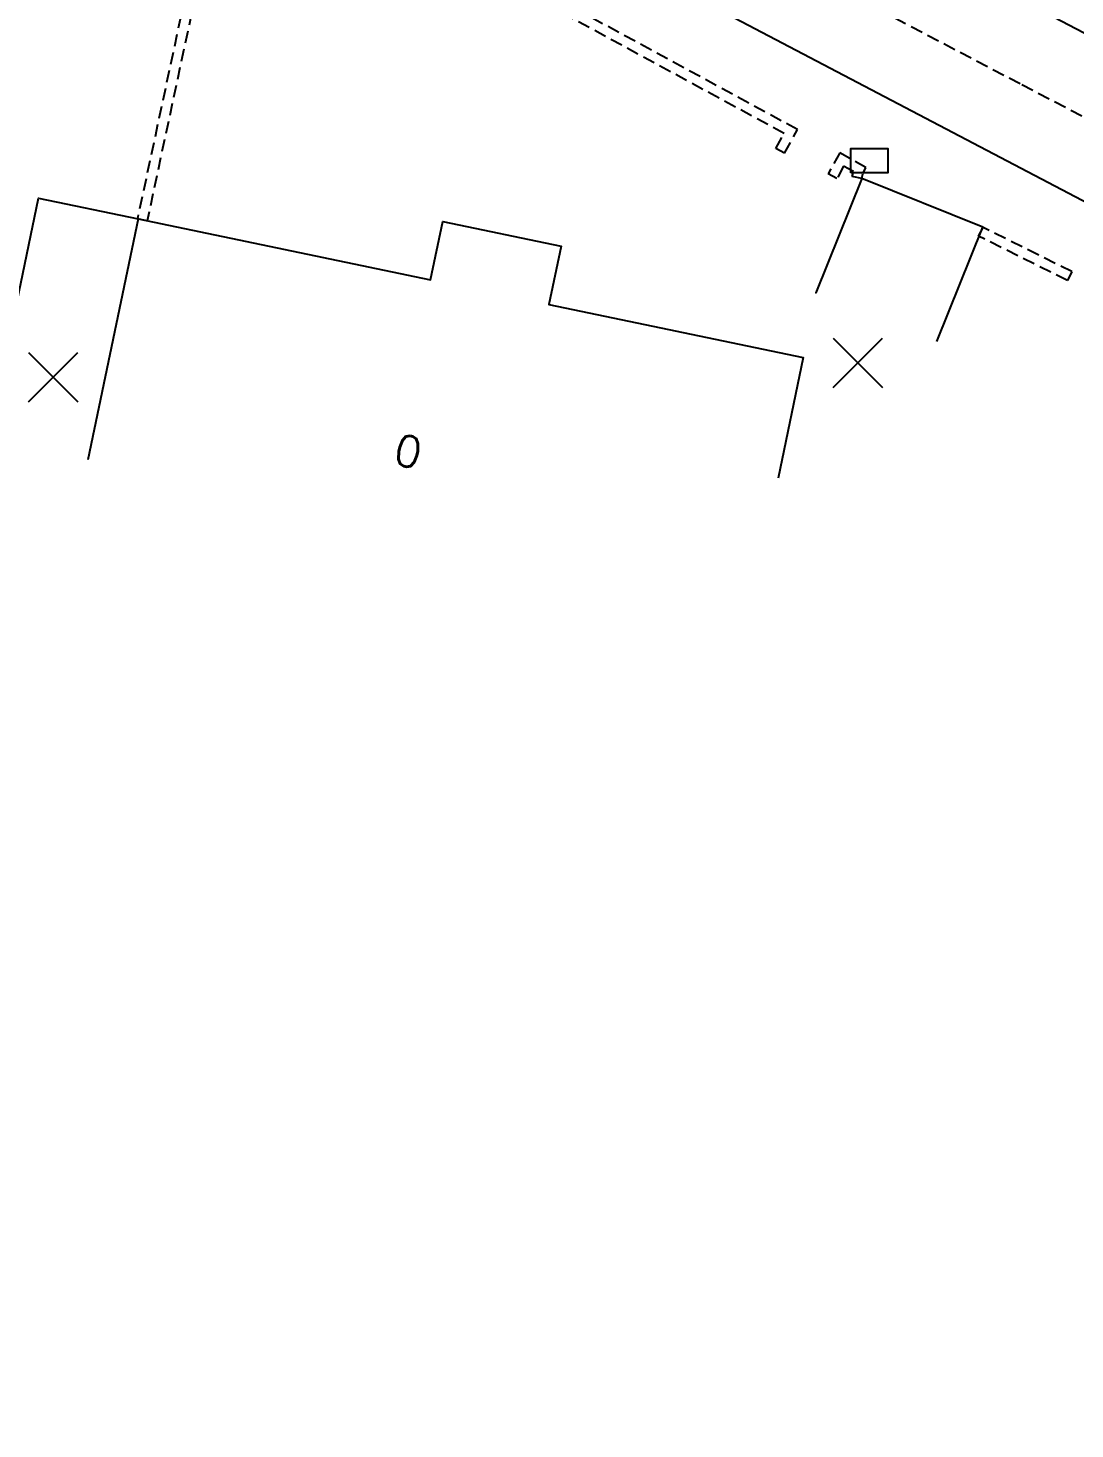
# Model space of a CAD drawing. Header units: millimetres. Extents: x 115000 to 116001, y 121999 to 123001.
# Drawn here: x 115241.7 to 115284.2, y 122222.1 to 122279 of the extents above; entities that cross this region are included whole.
import ezdxf
from ezdxf.enums import TextEntityAlignment as Align

# ---------------------------------------------------------------- set-up
doc = ezdxf.new("R2010")
doc.units = ezdxf.units.MM
doc.linetypes.add('DASHED', pattern=[0.75, 0.5, -0.25])
doc.layers.get('0').update_dxf_attribs({"linetype": 'CONTINUOUS'})
for name, color, linetype in [('W0001', 6, 'DASHED'), ('W0008', 7, 'CONTINUOUS'), ('W0100', 7, 'CONTINUOUS'), ('W0112', 1, 'DASHED'), ('W0991', 7, 'CONTINUOUS'), ('W1102', 7, 'CONTINUOUS'), ('W1471', 7, 'CONTINUOUS')]:
    doc.layers.add(name, color=color, linetype=linetype)
doc.styles.get("Standard").update_dxf_attribs({"font": 'romans.shx', "width": 0.85})

# ---------------------------------------------------------------- blocks, each defined once
blk = doc.blocks.new('T1471')
at = {"color": 0, "linetype": 'Continuous', "flags": 128}
blk.add_lwpolyline([(-0.75, -0.5), (-0.75, 0.5), (0.75, 0.5), (0.75, -0.5), (-0.75, -0.5)], dxfattribs=at)
blk = doc.blocks.new('t991o')
at = {"color": 0, "linetype": 'Continuous'}
for p, q in [((-1, 1), (1, -1)), ((-1, -1), (1, 1))]:
    blk.add_line(p, q, dxfattribs=at)

msp = doc.modelspace()

# ---------------------------------------------------------------- linework, layer by layer
at = {"layer": 'W0001'}
msp.add_lwpolyline([(115000, 122380.879), (115023.897, 122373.07), (115057.721, 122362.653), (115069.883, 122358.552), (115141.998, 122339.91), (115152.854, 122335.37), (115173.623, 122329.316), (115181.444, 122327.082), (115187.369, 122325.269), (115192.06, 122323.458), (115196.964, 122321.22), (115205.566, 122316.827), (115221.19, 122308.621), (115247.656, 122294.741), (115282.048, 122276.734), (115324.769, 122254.298), (115347.924, 122242.266), (115350.302, 122241.559), (115356.131, 122239.624)], dxfattribs=at)
at = {"layer": 'W0008'}
for points in [[(115361.649, 122267.74), (115358.735, 122258.075), (115356.021, 122249.084), (115354.978, 122246.791), (115354.12, 122246.047), (115353.154, 122245.437), (115351.744, 122244.979), (115350.59, 122244.903), (115349.566, 122245.028), (115348.242, 122245.485), (115346.337, 122246.389), (115337.677, 122250.917), (115305.147, 122268.023), (115294.706, 122273.517), (115252.921, 122295.374), (115225.673, 122309.683)], [(115237.895, 122296.434), (115249.866, 122290.195), (115265.977, 122281.766), (115293.353, 122267.394), (115322.129, 122252.281), (115345.688, 122239.89), (115348.894, 122238.252), (115350.166, 122237.487), (115351.029, 122236.726), (115351.447, 122236.013), (115351.646, 122235.302), (115351.64, 122234.708), (115351.496, 122234.217), (115351.242, 122233.382), (115349.601, 122227.837), (115346.883, 122218.919)]]:
    msp.add_lwpolyline(points, dxfattribs=at)
at = {"layer": 'W0100'}
for points in [[(115278.596, 122266.297), (115280.467, 122270.934), (115275.557, 122272.915), (115273.686, 122268.278), (115273.686, 122268.278), (115273.686, 122268.278), (115273.686, 122268.278), (115273.686, 122268.278), (115273.686, 122268.278), (115273.686, 122268.278), (115273.686, 122268.278), (115273.686, 122268.278), (115273.686, 122268.278), (115273.686, 122268.278), (115273.686, 122268.278), (115273.686, 122268.278), (115273.686, 122268.278), (115273.686, 122268.278), (115273.686, 122268.278), (115273.686, 122268.278), (115273.686, 122268.278), (115273.686, 122268.278), (115273.686, 122268.278), (115273.686, 122268.278), (115273.686, 122268.278), (115273.686, 122268.278), (115273.686, 122268.278), (115273.686, 122268.278), (115273.686, 122268.278), (115273.686, 122268.278), (115273.686, 122268.278), (115273.686, 122268.278), (115273.686, 122268.278), (115273.686, 122268.278), (115273.686, 122268.278), (115273.686, 122268.278), (115273.686, 122268.278), (115273.686, 122268.278), (115273.686, 122268.278), (115273.686, 122268.278), (115273.686, 122268.278), (115273.686, 122268.278), (115273.686, 122268.278), (115273.686, 122268.278), (115273.686, 122268.278), (115273.686, 122268.278), (115273.686, 122268.278), (115273.686, 122268.278), (115273.686, 122268.278), (115273.686, 122268.278), (115273.686, 122268.278), (115273.686, 122268.278), (115273.686, 122268.278), (115273.686, 122268.278), (115273.686, 122268.278), (115273.686, 122268.278), (115273.686, 122268.278), (115273.686, 122268.278), (115273.686, 122268.278), (115273.686, 122268.278), (115273.686, 122268.278), (115273.686, 122268.278), (115273.686, 122268.278), (115273.686, 122268.278), (115273.686, 122268.278), (115273.686, 122268.278), (115273.686, 122268.278), (115273.686, 122268.278), (115273.686, 122268.278), (115273.686, 122268.278), (115273.686, 122268.278), (115273.686, 122268.278), (115273.686, 122268.278), (115273.686, 122268.278), (115273.686, 122268.278), (115273.686, 122268.278), (115273.686, 122268.278), (115273.686, 122268.278), (115273.686, 122268.278), (115273.686, 122268.278), (115273.686, 122268.278), (115273.686, 122268.278), (115273.686, 122268.278), (115273.686, 122268.278), (115273.686, 122268.278), (115273.686, 122268.278), (115273.686, 122268.278), (115273.686, 122268.278), (115273.686, 122268.278), (115273.686, 122268.278), (115273.686, 122268.278), (115273.686, 122268.278), (115273.686, 122268.278), (115273.686, 122268.278), (115273.686, 122268.278), (115273.686, 122268.278), (115273.686, 122268.278), (115273.686, 122268.278), (115273.686, 122268.278), (115273.686, 122268.278), (115273.686, 122268.278), (115273.686, 122268.278), (115273.686, 122268.278), (115273.686, 122268.278), (115273.686, 122268.278), (115273.686, 122268.278), (115273.686, 122268.278), (115273.686, 122268.278), (115273.686, 122268.278), (115273.686, 122268.278), (115273.686, 122268.278), (115273.686, 122268.278), (115273.686, 122268.278), (115273.686, 122268.278), (115273.686, 122268.278), (115273.686, 122268.278), (115273.686, 122268.278), (115273.686, 122268.278), (115273.686, 122268.278), (115273.686, 122268.278)], [(115241.179, 122267.548), (115242.133, 122272.119), (115246.171, 122271.276), (115258.045, 122268.801), (115258.541, 122271.168), (115263.346, 122270.162), (115262.852, 122267.799), (115273.175, 122265.648), (115272.155, 122260.753)]]:
    msp.add_lwpolyline(points, dxfattribs=at)
at = {"layer": 'W0112'}
for points in [[(115272.416, 122273.942), (115272.941, 122274.903), (115249.637, 122287.568), (115246.15, 122271.277), (115246.15, 122271.277), (115246.15, 122271.277), (115246.15, 122271.277), (115246.15, 122271.277), (115246.15, 122271.277), (115246.15, 122271.277), (115246.15, 122271.277), (115246.15, 122271.277), (115246.15, 122271.277), (115246.15, 122271.277), (115246.15, 122271.277), (115246.15, 122271.277), (115246.15, 122271.277), (115246.15, 122271.277), (115246.15, 122271.277), (115246.15, 122271.277), (115246.15, 122271.277), (115246.15, 122271.277), (115246.15, 122271.277), (115246.15, 122271.277), (115246.15, 122271.277), (115246.15, 122271.277), (115246.15, 122271.277), (115246.15, 122271.277), (115246.15, 122271.277), (115246.15, 122271.277), (115246.15, 122271.277), (115246.15, 122271.277), (115246.15, 122271.277), (115246.15, 122271.277), (115246.15, 122271.277), (115246.15, 122271.277), (115246.15, 122271.277), (115246.15, 122271.277), (115246.15, 122271.277), (115246.15, 122271.277), (115246.15, 122271.277), (115246.15, 122271.277), (115246.15, 122271.277), (115246.15, 122271.277), (115246.15, 122271.277), (115246.15, 122271.277), (115246.15, 122271.277), (115246.15, 122271.277), (115246.15, 122271.277), (115246.15, 122271.277), (115246.15, 122271.277), (115246.15, 122271.277), (115246.15, 122271.277), (115246.15, 122271.277), (115246.15, 122271.277), (115246.15, 122271.277), (115246.15, 122271.277), (115246.15, 122271.277), (115246.15, 122271.277), (115246.15, 122271.277), (115246.15, 122271.277), (115246.15, 122271.277), (115246.15, 122271.277), (115246.15, 122271.277), (115246.15, 122271.277), (115246.15, 122271.277), (115246.15, 122271.277), (115246.15, 122271.277), (115246.15, 122271.277), (115246.15, 122271.277), (115246.15, 122271.277), (115246.15, 122271.277), (115246.15, 122271.277), (115246.15, 122271.277), (115246.15, 122271.277), (115246.15, 122271.277), (115246.15, 122271.277), (115246.15, 122271.277), (115246.15, 122271.277), (115246.15, 122271.277), (115246.15, 122271.277), (115246.15, 122271.277), (115246.15, 122271.277), (115246.15, 122271.277), (115246.15, 122271.277), (115246.15, 122271.277), (115246.15, 122271.277), (115246.15, 122271.277), (115246.15, 122271.277), (115246.15, 122271.277), (115246.15, 122271.277), (115246.15, 122271.277), (115246.15, 122271.277), (115246.15, 122271.277), (115246.15, 122271.277), (115246.15, 122271.277), (115246.15, 122271.277), (115246.15, 122271.277), (115246.15, 122271.277), (115246.15, 122271.277), (115246.15, 122271.277), (115246.15, 122271.277), (115246.15, 122271.277), (115246.15, 122271.277), (115246.15, 122271.277), (115246.15, 122271.277), (115246.15, 122271.277), (115246.15, 122271.277), (115246.15, 122271.277), (115246.15, 122271.277), (115246.15, 122271.277), (115246.15, 122271.277), (115246.15, 122271.277), (115246.15, 122271.277), (115246.15, 122271.277), (115246.15, 122271.277), (115246.15, 122271.277), (115246.15, 122271.277), (115246.15, 122271.277), (115246.15, 122271.277)], [(115272.416, 122273.942), (115272.065, 122274.134), (115272.398, 122274.743), (115249.916, 122286.961), (115246.541, 122271.194), (115246.15, 122271.277), (115246.15, 122271.277), (115246.15, 122271.277), (115246.15, 122271.277), (115246.15, 122271.277), (115246.15, 122271.277), (115246.15, 122271.277), (115246.15, 122271.277), (115246.15, 122271.277), (115246.15, 122271.277), (115246.15, 122271.277), (115246.15, 122271.277), (115246.15, 122271.277), (115246.15, 122271.277), (115246.15, 122271.277), (115246.15, 122271.277), (115246.15, 122271.277), (115246.15, 122271.277), (115246.15, 122271.277), (115246.15, 122271.277), (115246.15, 122271.277), (115246.15, 122271.277), (115246.15, 122271.277), (115246.15, 122271.277), (115246.15, 122271.277), (115246.15, 122271.277), (115246.15, 122271.277), (115246.15, 122271.277), (115246.15, 122271.277), (115246.15, 122271.277), (115246.15, 122271.277), (115246.15, 122271.277), (115246.15, 122271.277), (115246.15, 122271.277), (115246.15, 122271.277), (115246.15, 122271.277), (115246.15, 122271.277), (115246.15, 122271.277), (115246.15, 122271.277), (115246.15, 122271.277), (115246.15, 122271.277), (115246.15, 122271.277), (115246.15, 122271.277), (115246.15, 122271.277), (115246.15, 122271.277), (115246.15, 122271.277), (115246.15, 122271.277), (115246.15, 122271.277), (115246.15, 122271.277), (115246.15, 122271.277), (115246.15, 122271.277), (115246.15, 122271.277), (115246.15, 122271.277), (115246.15, 122271.277), (115246.15, 122271.277), (115246.15, 122271.277), (115246.15, 122271.277), (115246.15, 122271.277), (115246.15, 122271.277), (115246.15, 122271.277), (115246.15, 122271.277), (115246.15, 122271.277), (115246.15, 122271.277), (115246.15, 122271.277), (115246.15, 122271.277), (115246.15, 122271.277), (115246.15, 122271.277), (115246.15, 122271.277), (115246.15, 122271.277), (115246.15, 122271.277), (115246.15, 122271.277), (115246.15, 122271.277), (115246.15, 122271.277), (115246.15, 122271.277), (115246.15, 122271.277), (115246.15, 122271.277), (115246.15, 122271.277), (115246.15, 122271.277), (115246.15, 122271.277), (115246.15, 122271.277), (115246.15, 122271.277), (115246.15, 122271.277), (115246.15, 122271.277), (115246.15, 122271.277), (115246.15, 122271.277), (115246.15, 122271.277), (115246.15, 122271.277), (115246.15, 122271.277), (115246.15, 122271.277), (115246.15, 122271.277), (115246.15, 122271.277), (115246.15, 122271.277), (115246.15, 122271.277), (115246.15, 122271.277), (115246.15, 122271.277), (115246.15, 122271.277), (115246.15, 122271.277), (115246.15, 122271.277), (115246.15, 122271.277), (115246.15, 122271.277), (115246.15, 122271.277), (115246.15, 122271.277), (115246.15, 122271.277), (115246.15, 122271.277), (115246.15, 122271.277), (115246.15, 122271.277), (115246.15, 122271.277), (115246.15, 122271.277), (115246.15, 122271.277), (115246.15, 122271.277), (115246.15, 122271.277), (115246.15, 122271.277), (115246.15, 122271.277), (115246.15, 122271.277), (115246.15, 122271.277)], [(115275.558, 122272.913), (115275.602, 122273.108), (115275.723, 122273.366), (115274.656, 122273.959), (115274.192, 122273.107), (115274.192, 122273.107), (115274.192, 122273.107), (115274.192, 122273.107), (115274.192, 122273.107), (115274.192, 122273.107), (115274.192, 122273.107), (115274.192, 122273.107), (115274.192, 122273.107), (115274.192, 122273.107), (115274.192, 122273.107), (115274.192, 122273.107), (115274.192, 122273.107), (115274.192, 122273.107), (115274.192, 122273.107), (115274.192, 122273.107), (115274.192, 122273.107), (115274.192, 122273.107), (115274.192, 122273.107), (115274.192, 122273.107), (115274.192, 122273.107), (115274.192, 122273.107), (115274.192, 122273.107), (115274.192, 122273.107), (115274.192, 122273.107), (115274.192, 122273.107), (115274.192, 122273.107), (115274.192, 122273.107), (115274.192, 122273.107), (115274.192, 122273.107), (115274.192, 122273.107), (115274.192, 122273.107), (115274.192, 122273.107), (115274.192, 122273.107), (115274.192, 122273.107), (115274.192, 122273.107), (115274.192, 122273.107), (115274.192, 122273.107), (115274.192, 122273.107), (115274.192, 122273.107), (115274.192, 122273.107), (115274.192, 122273.107), (115274.192, 122273.107), (115274.192, 122273.107), (115274.192, 122273.107), (115274.192, 122273.107), (115274.192, 122273.107), (115274.192, 122273.107), (115274.192, 122273.107), (115274.192, 122273.107), (115274.192, 122273.107), (115274.192, 122273.107), (115274.192, 122273.107), (115274.192, 122273.107), (115274.192, 122273.107), (115274.192, 122273.107), (115274.192, 122273.107), (115274.192, 122273.107), (115274.192, 122273.107), (115274.192, 122273.107), (115274.192, 122273.107), (115274.192, 122273.107), (115274.192, 122273.107), (115274.192, 122273.107), (115274.192, 122273.107), (115274.192, 122273.107), (115274.192, 122273.107), (115274.192, 122273.107), (115274.192, 122273.107), (115274.192, 122273.107), (115274.192, 122273.107), (115274.192, 122273.107), (115274.192, 122273.107), (115274.192, 122273.107), (115274.192, 122273.107), (115274.192, 122273.107), (115274.192, 122273.107), (115274.192, 122273.107), (115274.192, 122273.107), (115274.192, 122273.107), (115274.192, 122273.107), (115274.192, 122273.107), (115274.192, 122273.107), (115274.192, 122273.107), (115274.192, 122273.107), (115274.192, 122273.107), (115274.192, 122273.107), (115274.192, 122273.107), (115274.192, 122273.107), (115274.192, 122273.107), (115274.192, 122273.107), (115274.192, 122273.107), (115274.192, 122273.107), (115274.192, 122273.107), (115274.192, 122273.107), (115274.192, 122273.107), (115274.192, 122273.107), (115274.192, 122273.107), (115274.192, 122273.107), (115274.192, 122273.107), (115274.192, 122273.107), (115274.192, 122273.107), (115274.192, 122273.107), (115274.192, 122273.107), (115274.192, 122273.107), (115274.192, 122273.107), (115274.192, 122273.107), (115274.192, 122273.107), (115274.192, 122273.107), (115274.192, 122273.107), (115274.192, 122273.107), (115274.192, 122273.107), (115274.192, 122273.107), (115274.192, 122273.107), (115274.192, 122273.107), (115274.192, 122273.107)], [(115275.558, 122272.913), (115275.168, 122273.001), (115275.211, 122273.193), (115274.814, 122273.413), (115274.543, 122272.915), (115274.192, 122273.107), (115274.192, 122273.107), (115274.192, 122273.107), (115274.192, 122273.107), (115274.192, 122273.107), (115274.192, 122273.107), (115274.192, 122273.107), (115274.192, 122273.107), (115274.192, 122273.107), (115274.192, 122273.107), (115274.192, 122273.107), (115274.192, 122273.107), (115274.192, 122273.107), (115274.192, 122273.107), (115274.192, 122273.107), (115274.192, 122273.107), (115274.192, 122273.107), (115274.192, 122273.107), (115274.192, 122273.107), (115274.192, 122273.107), (115274.192, 122273.107), (115274.192, 122273.107), (115274.192, 122273.107), (115274.192, 122273.107), (115274.192, 122273.107), (115274.192, 122273.107), (115274.192, 122273.107), (115274.192, 122273.107), (115274.192, 122273.107), (115274.192, 122273.107), (115274.192, 122273.107), (115274.192, 122273.107), (115274.192, 122273.107), (115274.192, 122273.107), (115274.192, 122273.107), (115274.192, 122273.107), (115274.192, 122273.107), (115274.192, 122273.107), (115274.192, 122273.107), (115274.192, 122273.107), (115274.192, 122273.107), (115274.192, 122273.107), (115274.192, 122273.107), (115274.192, 122273.107), (115274.192, 122273.107), (115274.192, 122273.107), (115274.192, 122273.107), (115274.192, 122273.107), (115274.192, 122273.107), (115274.192, 122273.107), (115274.192, 122273.107), (115274.192, 122273.107), (115274.192, 122273.107), (115274.192, 122273.107), (115274.192, 122273.107), (115274.192, 122273.107), (115274.192, 122273.107), (115274.192, 122273.107), (115274.192, 122273.107), (115274.192, 122273.107), (115274.192, 122273.107), (115274.192, 122273.107), (115274.192, 122273.107), (115274.192, 122273.107), (115274.192, 122273.107), (115274.192, 122273.107), (115274.192, 122273.107), (115274.192, 122273.107), (115274.192, 122273.107), (115274.192, 122273.107), (115274.192, 122273.107), (115274.192, 122273.107), (115274.192, 122273.107), (115274.192, 122273.107), (115274.192, 122273.107), (115274.192, 122273.107), (115274.192, 122273.107), (115274.192, 122273.107), (115274.192, 122273.107), (115274.192, 122273.107), (115274.192, 122273.107), (115274.192, 122273.107), (115274.192, 122273.107), (115274.192, 122273.107), (115274.192, 122273.107), (115274.192, 122273.107), (115274.192, 122273.107), (115274.192, 122273.107), (115274.192, 122273.107), (115274.192, 122273.107), (115274.192, 122273.107), (115274.192, 122273.107), (115274.192, 122273.107), (115274.192, 122273.107), (115274.192, 122273.107), (115274.192, 122273.107), (115274.192, 122273.107), (115274.192, 122273.107), (115274.192, 122273.107), (115274.192, 122273.107), (115274.192, 122273.107), (115274.192, 122273.107), (115274.192, 122273.107), (115274.192, 122273.107), (115274.192, 122273.107), (115274.192, 122273.107), (115274.192, 122273.107), (115274.192, 122273.107), (115274.192, 122273.107), (115274.192, 122273.107), (115274.192, 122273.107), (115274.192, 122273.107), (115274.192, 122273.107), (115274.192, 122273.107), (115274.192, 122273.107)], [(115284.077, 122269.133), (115283.898, 122268.775), (115280.296, 122270.572), (115280.475, 122270.93), (115280.475, 122270.93), (115280.475, 122270.93), (115280.475, 122270.93), (115280.475, 122270.93), (115280.475, 122270.93), (115280.475, 122270.93), (115280.475, 122270.93), (115280.475, 122270.93), (115280.475, 122270.93), (115280.475, 122270.93), (115280.475, 122270.93), (115280.475, 122270.93), (115280.475, 122270.93), (115280.475, 122270.93), (115280.475, 122270.93), (115280.475, 122270.93), (115280.475, 122270.93), (115280.475, 122270.93), (115280.475, 122270.93), (115280.475, 122270.93), (115280.475, 122270.93), (115280.475, 122270.93), (115280.475, 122270.93), (115280.475, 122270.93), (115280.475, 122270.93), (115280.475, 122270.93), (115280.475, 122270.93), (115280.475, 122270.93), (115280.475, 122270.93), (115280.475, 122270.93), (115280.475, 122270.93), (115280.475, 122270.93), (115280.475, 122270.93), (115280.475, 122270.93), (115280.475, 122270.93), (115280.475, 122270.93), (115280.475, 122270.93), (115280.475, 122270.93), (115280.475, 122270.93), (115280.475, 122270.93), (115280.475, 122270.93), (115280.475, 122270.93), (115280.475, 122270.93), (115280.475, 122270.93), (115280.475, 122270.93), (115280.475, 122270.93), (115280.475, 122270.93), (115280.475, 122270.93), (115280.475, 122270.93), (115280.475, 122270.93), (115280.475, 122270.93), (115280.475, 122270.93), (115280.475, 122270.93), (115280.475, 122270.93), (115280.475, 122270.93), (115280.475, 122270.93), (115280.475, 122270.93), (115280.475, 122270.93), (115280.475, 122270.93), (115280.475, 122270.93), (115280.475, 122270.93), (115280.475, 122270.93), (115280.475, 122270.93), (115280.475, 122270.93), (115280.475, 122270.93), (115280.475, 122270.93), (115280.475, 122270.93), (115280.475, 122270.93), (115280.475, 122270.93), (115280.475, 122270.93), (115280.475, 122270.93), (115280.475, 122270.93), (115280.475, 122270.93), (115280.475, 122270.93), (115280.475, 122270.93), (115280.475, 122270.93), (115280.475, 122270.93), (115280.475, 122270.93), (115280.475, 122270.93), (115280.475, 122270.93), (115280.475, 122270.93), (115280.475, 122270.93), (115280.475, 122270.93), (115280.475, 122270.93), (115280.475, 122270.93), (115280.475, 122270.93), (115280.475, 122270.93), (115280.475, 122270.93), (115280.475, 122270.93), (115280.475, 122270.93), (115280.475, 122270.93), (115280.475, 122270.93), (115280.475, 122270.93), (115280.475, 122270.93), (115280.475, 122270.93), (115280.475, 122270.93), (115280.475, 122270.93), (115280.475, 122270.93), (115280.475, 122270.93), (115280.475, 122270.93), (115280.475, 122270.93), (115280.475, 122270.93), (115280.475, 122270.93), (115280.475, 122270.93), (115280.475, 122270.93), (115280.475, 122270.93), (115280.475, 122270.93), (115280.475, 122270.93), (115280.475, 122270.93), (115280.475, 122270.93), (115280.475, 122270.93), (115280.475, 122270.93), (115280.475, 122270.93), (115280.475, 122270.93), (115280.475, 122270.93), (115280.475, 122270.93)], [(115284.077, 122269.133), (115280.475, 122270.93), (115280.475, 122270.93), (115280.475, 122270.93), (115280.475, 122270.93), (115280.475, 122270.93), (115280.475, 122270.93), (115280.475, 122270.93), (115280.475, 122270.93), (115280.475, 122270.93), (115280.475, 122270.93), (115280.475, 122270.93), (115280.475, 122270.93), (115280.475, 122270.93), (115280.475, 122270.93), (115280.475, 122270.93), (115280.475, 122270.93), (115280.475, 122270.93), (115280.475, 122270.93), (115280.475, 122270.93), (115280.475, 122270.93), (115280.475, 122270.93), (115280.475, 122270.93), (115280.475, 122270.93), (115280.475, 122270.93), (115280.475, 122270.93), (115280.475, 122270.93), (115280.475, 122270.93), (115280.475, 122270.93), (115280.475, 122270.93), (115280.475, 122270.93), (115280.475, 122270.93), (115280.475, 122270.93), (115280.475, 122270.93), (115280.475, 122270.93), (115280.475, 122270.93), (115280.475, 122270.93), (115280.475, 122270.93), (115280.475, 122270.93), (115280.475, 122270.93), (115280.475, 122270.93), (115280.475, 122270.93), (115280.475, 122270.93), (115280.475, 122270.93), (115280.475, 122270.93), (115280.475, 122270.93), (115280.475, 122270.93), (115280.475, 122270.93), (115280.475, 122270.93), (115280.475, 122270.93), (115280.475, 122270.93), (115280.475, 122270.93), (115280.475, 122270.93), (115280.475, 122270.93), (115280.475, 122270.93), (115280.475, 122270.93), (115280.475, 122270.93), (115280.475, 122270.93), (115280.475, 122270.93), (115280.475, 122270.93), (115280.475, 122270.93), (115280.475, 122270.93), (115280.475, 122270.93), (115280.475, 122270.93), (115280.475, 122270.93), (115280.475, 122270.93), (115280.475, 122270.93), (115280.475, 122270.93), (115280.475, 122270.93), (115280.475, 122270.93), (115280.475, 122270.93), (115280.475, 122270.93), (115280.475, 122270.93), (115280.475, 122270.93), (115280.475, 122270.93), (115280.475, 122270.93), (115280.475, 122270.93), (115280.475, 122270.93), (115280.475, 122270.93), (115280.475, 122270.93), (115280.475, 122270.93), (115280.475, 122270.93), (115280.475, 122270.93), (115280.475, 122270.93), (115280.475, 122270.93), (115280.475, 122270.93), (115280.475, 122270.93), (115280.475, 122270.93), (115280.475, 122270.93), (115280.475, 122270.93), (115280.475, 122270.93), (115280.475, 122270.93), (115280.475, 122270.93), (115280.475, 122270.93), (115280.475, 122270.93), (115280.475, 122270.93), (115280.475, 122270.93), (115280.475, 122270.93), (115280.475, 122270.93), (115280.475, 122270.93), (115280.475, 122270.93), (115280.475, 122270.93), (115280.475, 122270.93), (115280.475, 122270.93), (115280.475, 122270.93), (115280.475, 122270.93), (115280.475, 122270.93), (115280.475, 122270.93), (115280.475, 122270.93), (115280.475, 122270.93), (115280.475, 122270.93), (115280.475, 122270.93), (115280.475, 122270.93), (115280.475, 122270.93), (115280.475, 122270.93), (115280.475, 122270.93), (115280.475, 122270.93), (115280.475, 122270.93), (115280.475, 122270.93), (115280.475, 122270.93)]]:
    msp.add_lwpolyline(points, dxfattribs=at)
at = {"layer": 'W1102'}
msp.add_line((115246.171, 122271.276), (115244.13, 122261.486), dxfattribs=at)

# ---------------------------------------------------------------- block references
at = {"layer": 'W0991'}
for p in [(115275.392, 122265.432), (115242.722, 122264.844)]:
    msp.add_blockref('t991o', p, dxfattribs=at)
at = {"layer": 'W1471'}
msp.add_blockref('T1471', (115275.856, 122273.639), dxfattribs=at)

# ---------------------------------------------------------------- texts
at = {"layer": 'W0991'}
msp.add_text('0', height=1.25, rotation=348.2282, dxfattribs=at).set_placement((115257.143, 122261.838), align=Align.MIDDLE)

doc.saveas('drawing.dxf')
